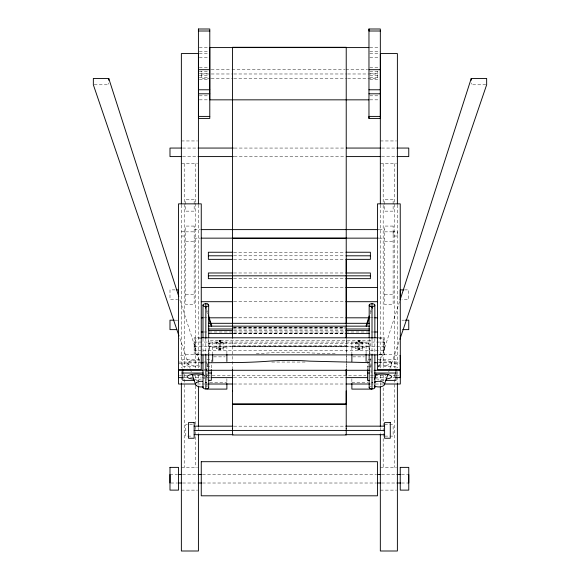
<?xml version="1.0" encoding="UTF-8"?>
<svg xmlns="http://www.w3.org/2000/svg" width="580" height="580" viewBox="0 0 580 580"><rect width="100%" height="100%" fill="white"/><g stroke="black" fill="none" stroke-linecap="round" stroke-linejoin="round"><path stroke-width="0.43" stroke-dasharray="2.9 2.17" d="M220.081 341.533L220.85 340.946L219.378 341.207L219.378 349.218L219.994 349.834L220.618 349.218L220.618 341.207L219.994 340.583L219.153 340.938L219.595 341.482L220.53 341.424M219.994 348.848C220.654 347.398 217.623 349.247 219.805 350.161C221.371 350.581 221.067 347.782 219.994 348.413M232.529 369.453L232.529 338.299M346.224 369.453L346.224 354.322M346.224 353.553L346.224 338.299M359.274 341.54L360.042 340.946L358.57 341.207L358.57 349.218L359.194 349.834L359.81 349.218L359.81 341.207L359.194 340.583L358.353 340.938L358.788 341.482L359.731 341.424M206.589 371.845L207.372 363.849M208.329 354.075L209.655 343.142L208.901 354.083M206.639 377.181L207.335 370.069M219.429 349.218L219.689 348.681L220.538 348.906C219.95 351.407 218.95 347.362 220.567 349.218M358.621 349.218L358.882 348.681L359.731 348.906C359.143 351.407 358.15 347.362 359.76 349.218M220.074 341.344L220.646 341.12L220.639 341.504C221.886 340.177 218.109 340.366 219.363 341.519L220.625 341.526C221.198 341.091 218.08 341.185 219.769 341.323M359.825 341.519C361.094 340.163 357.309 340.366 358.556 341.519M359.346 341.33L359.832 341.504C360.332 341.127 357.287 341.171 358.962 341.323M220.306 341.743L220.603 341.163M358.563 341.526L359.506 341.743L359.796 341.163M369.453 354.083L368.742 343.142L370.025 354.075M369.025 343.411L368.452 343.418M209.945 343.418L209.373 343.411M370.475 311.815L371.251 309.314M370.446 313.765L371.222 311.264M378.522 367.104L399.555 301.622M388.716 371.918L389.593 369.351M389.883 368.488L399.533 340.206M221.045 340.83L219.088 340.989M360.238 340.83L358.288 340.989M219.856 340.67L220.139 341.156L219.994 340.627M359.049 340.67L359.332 341.156L359.194 340.627M220.704 340.975L219.138 340.946L220.835 340.953M359.904 340.975L358.339 340.946L360.028 340.953M219.994 340.504L219.61 340.576L220.393 340.576L219.472 340.554M359.194 340.504L358.81 340.576L359.586 340.576L358.672 340.554M180.626 355.431L186.84 354.714L199.708 354.576M178.604 363.899L186.84 362.95L199.708 362.819M359.194 348.254C357.824 348.21 358.048 350.472 359.382 350.161C361.289 349.936 358.918 346.746 359.194 349.218M219.153 340.938L220.784 340.931L219.204 340.931L219.827 340.91M358.353 340.938L359.977 340.931L358.404 340.931L359.02 340.91M199.295 47.582L208.916 47.582M369.837 47.582L379.458 47.582M199.295 51.598L209.786 51.598M369.837 51.598L380.335 51.598M199.295 53.606L208.916 53.606M369.837 53.606L379.458 53.606M199.295 57.63L208.916 57.63M369.837 57.63L379.458 57.63M199.295 67.679L208.916 67.679M369.837 67.679L379.458 67.679M211.2 69.716L231.087 69.716M231.986 69.716L344.955 69.716M345.861 69.716L367.553 69.716M199.295 71.695L208.916 71.695M369.837 71.695L379.458 71.695M199.295 73.711L208.916 73.711M369.837 73.711L379.458 73.711M201.26 73.979L210.301 73.979M211.2 73.979L232.892 73.979M233.798 73.979L346.767 73.979M347.666 73.979L377.493 73.979M199.295 75.719L208.916 75.719M369.837 75.719L379.458 75.719M199.295 77.727L209.786 77.727M369.837 77.727L380.335 77.727M210.301 78.242L201.26 78.242L201.26 71.311M211.2 78.242L232.892 78.242M233.798 78.242L346.767 78.242M347.666 78.242L377.493 78.242L377.493 71.311M199.295 79.736L209.786 79.736M369.837 79.736L380.335 79.736M94.206 84.796L108.764 84.796L108.764 82.983M485.793 84.796L471.236 84.796L471.236 82.983M199.295 95.816L208.916 95.816M369.837 95.816L379.458 95.816M199.295 99.84L208.916 99.84M369.837 99.84L379.458 99.84M181.366 140.954L197.519 140.954M380.335 140.954L396.495 140.954M182.656 148.059L197.127 148.059M234.204 148.059L345.448 148.059M381.625 148.059L397.003 148.059M182.656 156.585L197.127 156.585M234.204 156.585L345.448 156.585M381.625 156.585L397.003 156.585M181.366 163.69L197.519 163.69M380.335 163.69L396.495 163.69M194.155 229.615L200.47 229.615M379.182 229.615L384.598 229.615M181.366 231.746L185.629 231.746M185.629 231.848L194.155 231.848M384.598 231.848L393.124 231.848M181.366 236.017L185.629 236.017M194.155 238.148L200.47 238.148M379.182 238.148L384.598 238.148M185.629 241.7L194.155 241.7M384.598 241.7L393.124 241.7M233.711 252.242L345.042 252.242M233.711 255.802L345.042 255.802M233.711 259.354L345.042 259.354M233.711 272.984L345.042 272.984M233.711 278.668L345.042 278.668M233.798 287.52L344.955 287.52M175.109 289.884L169.991 289.884L169.991 299.338L177.668 299.338M404.499 289.884L408.762 289.884L408.762 299.338L401.94 299.338M185.629 294.698L194.155 294.698M384.598 294.698L393.124 294.698M233.798 301.701L344.955 301.701M203.971 317.811L207.589 317.811M233.798 317.811L344.955 317.811M370.265 317.811L373.875 317.811M175.109 320.174L177.668 320.174M401.94 320.174L404.499 320.174M233.428 327.446L346.224 327.446M233.711 327.736L345.042 327.736M232.529 328.019L345.325 328.019M233.711 328.99L345.042 328.99M233.711 330.578L345.042 330.578M203.971 331.992L373.875 331.992M233.428 333.137L346.224 333.137M233.711 333.42L345.042 333.42M233.428 333.703L345.325 333.703M200.47 337.799L194.155 337.799L194.155 354.858L200.47 354.858M379.182 337.799L384.598 337.799L384.598 354.858L379.182 354.858M201.26 338.51L195.576 338.51L195.576 354.148L201.26 354.148M379.117 338.51L383.177 338.51L383.177 354.148L377.493 354.148M208.365 343.309L370.388 343.309M216.369 343.904L223.191 343.904M355.562 343.904L362.384 343.904M232.529 345.861L346.224 345.861M194.155 346.325L384.598 346.325M346.224 346.441L232.529 346.441L232.529 343.258M212.671 347.645L226.881 347.645M351.871 347.645L366.082 347.645M216.369 348.13L223.191 348.13M355.562 348.13L362.384 348.13M213.563 356.867L225.105 356.867M352.756 356.867L364.305 356.867M199.708 359.296L182.787 359.296L182.787 368.358M206.843 359.296L211.294 359.296L211.294 369.221M371.026 359.296L367.459 359.296L367.459 369.221M378.153 359.296L395.966 359.296L395.966 368.358M178.517 362.043L200.245 362.043M203.87 362.043L207.488 362.043M271.766 362.043L307.074 362.043M378.588 362.043L399.41 362.043M182.787 366.647L199.708 366.647M206.843 366.647L211.294 366.647M367.459 366.647L371.026 366.647M378.153 366.647L395.966 366.647M203.935 369.387L207.553 369.387M203.87 370.279L207.488 370.279M179.423 375.775L186.666 375.775M192.103 375.775L201.151 375.775M202.057 375.775L231.029 375.775M231.935 375.775L365.915 375.775M370.446 375.775L374.064 375.775M374.97 375.775L385.83 375.775M393.073 375.775L394.886 375.775M395.792 375.775L399.41 375.775M184.034 377.623L186.745 377.623M190.363 377.623L201.224 377.623M202.123 377.623L210.264 377.623M233.783 377.623L345.049 377.623M370.381 377.623L373.998 377.623M374.905 377.623L385.758 377.623M392.993 377.623L394.806 377.623M196.149 380.371L199.708 380.371M380.821 380.371L384.388 380.371M209.699 382.662L226.881 382.662M351.871 382.662L368.148 382.662M197.533 384.011L201.151 384.011M202.057 384.011L207.488 384.011M233.74 384.011L345.093 384.011M370.446 384.011L383.119 384.011M192.451 424.741L185.629 424.741L185.629 436.109L192.451 436.109M384.598 424.741L393.124 424.741L393.124 436.109L384.598 436.109M233.87 426.162L344.882 426.162M181.366 467.378L197.519 467.378M380.335 467.378L396.495 467.378M169.991 474.483L177.226 474.483M182.656 474.483L197.127 474.483M202.55 474.483L376.202 474.483M381.625 474.483L397.003 474.483M401.527 474.483L407.856 474.483M170.897 483.01L177.226 483.01M182.656 483.01L197.127 483.01M202.55 483.01L376.202 483.01M381.625 483.01L397.003 483.01M401.527 483.01L408.762 483.01M181.366 490.122L197.519 490.122M380.335 490.122L396.495 490.122M378.87 354.503L391.921 354.714L399.555 355.583M378.87 362.739L391.921 362.95L399.555 363.82M335.168 353.8L309.531 352.908A72.681 18.814 0 0 0 269.229 352.908L269.069 352.915A139.932 36.214 0 0 1 254.142 353.807M179.88 338.495L190.117 368.488M190.407 369.351L191.284 371.918M179.894 299.896L200.1 362.797M203.696 373.998L204.523 376.579M206.589 309.314L207.364 311.815M206.611 311.264L207.386 313.765M370.439 358.52L371.193 366.517M370.453 364.74L371.207 372.737M397.387 204.885L397.387 367.974M397.387 371.599L397.387 382.474M394.545 163.69L394.545 367.959M394.545 374.281L394.545 467.378M391.659 362.971L391.659 368.119M383.177 163.69L383.177 204.363M383.177 205.269L383.177 367.959M383.177 375.188L383.177 380.611M383.177 387.839L383.177 467.378M380.335 204.885L380.335 367.974M380.335 375.224L380.335 381.567M380.335 382.474L380.335 386.099M380.335 427.772L380.335 433.209M374.854 338.626L374.854 354.025M372.012 338.242L372.012 353.64M369.17 338.626L369.17 354.025M366.082 353.706L366.082 342.156L351.871 342.156L351.871 353.706M351.871 378.74L351.871 382.807M346.224 338.684L346.224 369.38M226.881 353.706L226.881 342.156L212.671 342.156L212.671 353.706M226.881 378.74L226.881 383.612M208.677 338.626L208.677 354.025M206.987 362.971L206.987 376.696M206.987 377.174L206.987 381.198M206.987 383.467L206.987 389.1M205.835 338.242L205.835 353.64M202.993 338.626L202.993 354.025M198.418 204.885L198.418 367.974M198.418 375.224L198.418 385.192M198.418 427.772L198.418 433.209M195.576 163.69L195.576 202.558M195.576 203.464L195.576 367.959M195.576 375.188L195.576 379.704M195.576 386.034L195.576 467.378M187.094 362.971L187.094 368.119M184.208 163.69L184.208 367.959M184.208 374.281L184.208 467.378M181.366 204.885L181.366 367.974M181.366 371.599L181.366 382.474M201.412 379.008A9.911 2.567 0 0 1 194.779 379.204M206.69 376.123A9.911 2.567 0 0 1 206.69 377.297M199.317 365.48A9.911 2.567 0 0 1 190.842 364.979A10.005 2.588 0 0 1 188.101 364.102A9.911 2.567 0 0 1 189.326 361.376M192.683 360.68A9.911 2.567 0 0 1 199.317 360.485M206.69 362.391A9.911 2.567 0 0 1 206.69 363.566M204.798 378.305A10.005 2.588 0 0 1 203.261 378.704M189.276 361.34A10.005 2.588 0 0 1 192.669 360.637M390.652 361.84A9.911 2.567 0 0 1 389.477 364.581A10.005 2.588 0 0 1 386.084 365.284M386.12 365.277A9.911 2.567 0 0 1 381.749 365.538A9.911 2.567 0 0 1 377.341 365.284M390.652 361.818A10.005 2.588 0 0 0 387.933 360.941A9.911 2.567 0 0 0 381.749 360.412A9.911 2.567 0 0 0 379.436 360.485M383.996 379.204A9.911 2.567 0 0 1 381.712 379.276A9.911 2.567 0 0 1 376.079 378.82M206.741 383.474A5.662 2.827 0.1 0 1 206.741 384.772M206.48 386.164A2.827 1.414 0 0 1 207.082 386.265M370.236 386.432A2.857 1.428 0 0 1 371.367 386.157M393.124 231.746L393.124 236.017L397.387 236.017L397.387 231.746L393.124 231.746M219.994 340.895L219.392 340.917L219.994 340.91M359.194 340.895L358.585 340.917L359.194 340.91M194.155 199.774L185.629 199.774L185.629 211.142L194.155 211.142L194.155 199.774M393.124 199.774L384.598 199.774L384.598 211.142L393.124 211.142L393.124 199.774M194.155 226.062L185.629 226.062L185.629 304.551L194.155 304.551L194.155 226.062M393.124 226.062L384.598 226.062L384.598 304.551L393.124 304.551L393.124 226.062M370.388 340.467L208.365 340.467L208.365 346.151L370.388 346.151L370.388 340.467M384.598 342.062L194.155 342.062L194.155 350.595L384.598 350.595L384.598 342.062M223.191 342.635L216.369 342.635L216.369 349.392L223.191 349.392L223.191 342.635M362.384 342.635L355.562 342.635L355.562 349.392L362.384 349.392L362.384 342.635"/><path stroke-width="0.87" d="M178.517 295.901L178.517 289.884L176.813 289.884M198.418 29L198.418 118.414L209.786 118.414L209.786 29L198.418 29L198.418 31.008L209.786 31.008M232.529 99.738L232.529 238.249L346.224 238.249L346.224 47.292L232.529 47.292L232.529 99.934M232.529 428.663L232.529 390.971M232.529 391.159L232.529 369.38M232.529 337.937L232.529 328.613M232.529 323.488L232.529 276.428M346.224 428.663L346.224 369.453M346.224 337.937L346.224 328.613M346.224 323.488L346.224 276.428M346.224 275.224L346.224 259.216M368.967 118.414L368.967 29L380.335 29L380.335 118.414L368.967 118.414L368.967 116.406L380.335 116.406M400.236 299.338L400.236 289.884L403.644 289.884M366.082 325.974L369.177 315.977M366.575 326.264L368.894 318.761M374.644 379.168L376.304 373.998M400.106 299.896L471.236 78.459L486.656 78.459L486.656 84.796L399.823 339.351M384.33 384.779L387.839 374.491M178.517 369.402L178.517 377.638M200.593 362.812L203.268 362.79M208.619 362.746L238.025 362.522A139.932 36.221 0 0 0 269.069 361.159L269.229 361.144A72.681 18.814 0 0 1 309.531 361.144L368.902 362.601M380.335 31.008L368.967 31.008L368.967 29M368.967 47.582L209.786 47.582L209.786 99.84L368.967 99.84M198.418 69.687L209.786 69.687M368.967 69.687L380.335 69.687M178.785 296.452L108.764 78.459L93.344 78.459L93.344 84.796L179.002 335.921M198.418 89.784L209.786 89.784M368.967 89.784L380.335 89.784M198.418 93.808L209.786 93.808M368.967 93.808L380.335 93.808M198.418 116.406L209.786 116.406M181.75 148.059L169.991 148.059L169.991 156.585L181.75 156.585M198.026 148.059L233.305 148.059M346.354 148.059L380.726 148.059M397.003 148.059L408.762 148.059L408.762 156.585L397.003 156.585M198.026 156.585L233.305 156.585M346.354 156.585L380.726 156.585M201.376 229.615L378.283 229.615M201.376 238.148L378.283 238.148M232.805 252.242L208.365 252.242L208.365 259.354L232.805 259.354M345.948 252.242L370.388 252.242L370.388 259.354L345.948 259.354M208.365 255.794L232.805 255.802M345.948 255.802L370.388 255.802M232.805 272.984L208.365 272.984L208.365 278.668L232.805 278.668M345.948 272.984L370.388 272.984L370.388 278.668L345.948 278.668M208.365 275.826L370.388 275.826M201.26 287.52L232.892 287.52M345.861 287.52L377.493 287.52M201.26 301.701L232.892 301.701M345.861 301.701L377.493 301.701M201.26 317.811L203.065 317.811M209.394 317.811L232.892 317.811M345.861 317.811L369.358 317.811M374.782 317.811L377.493 317.811M174.254 320.174L169.991 320.174L169.991 329.629L176.813 329.629M405.348 320.174L408.762 320.174L408.762 329.629L402.788 329.629M208.365 323.306L369.482 323.306M208.365 326.149L369.482 326.149M208.365 328.99L232.805 328.99M345.948 328.99L369.482 328.99M208.365 330.578L232.805 330.578M345.948 330.578L369.482 330.578M201.26 331.992L203.065 331.992M374.782 331.992L377.493 331.992M208.365 333.42L232.805 333.42M345.948 333.42L369.482 333.42M201.376 337.799L378.283 337.799M201.376 354.858L378.283 354.858M178.517 369.692L201.26 369.692L201.26 203.856L178.517 203.856L178.517 384.011L195.721 384.011M400.236 369.692L377.493 369.692L377.493 203.856L400.236 203.856L400.316 377.638M178.517 370.279L202.964 370.279M208.394 370.279L369.54 370.279M374.064 370.279L400.316 370.279M182.787 373.027L203.275 373.027M208.619 373.027L211.294 373.027M367.459 373.027L369.243 373.027M374.586 373.027L395.966 373.027M178.604 377.623L183.128 377.623M211.171 377.623L232.885 377.623M345.955 377.623L367.669 377.623M395.712 377.623L400.236 377.623M194.365 380.371L182.787 380.371L182.787 369.59M208.619 380.371L211.294 380.371L211.294 369.59M369.243 380.371L367.459 380.371L367.459 369.59M385.279 380.371L395.966 380.371L395.966 369.59M208.394 384.011L232.841 384.011M345.999 384.011L369.54 384.011M384.025 384.011L400.316 384.011L400.236 355.663M206.987 389.1L226.881 389.1L226.881 383.467M371.765 389.1L351.871 389.1L351.871 383.467M232.529 404.006L346.224 404.006M232.529 404.224L346.224 404.224L346.224 390.971M194.155 426.162L232.964 426.162M345.789 426.162L384.598 426.162M194.155 430.425L384.598 430.425M194.155 434.688L232.964 434.688M345.789 434.688L384.598 434.688M178.132 474.483L181.75 474.483M198.026 474.483L201.644 474.483M377.109 474.483L380.726 474.483M397.003 474.483L400.62 474.483M178.132 483.01L181.75 483.01M198.026 483.01L201.644 483.01M377.109 483.01L380.726 483.01M397.003 483.01L400.62 483.01M374.339 362.674L377.964 362.732M192.161 374.491L195.67 384.779M208.401 315.15L211.758 325.974M208.423 317.101L211.265 326.264M471.236 78.459L471.236 80.272M408.762 474.483L408.762 483.01M397.387 203.979L397.387 53.57L380.335 53.57L380.335 203.979M397.387 383.38L397.387 551L380.335 551L380.335 434.115M380.335 387.005L380.335 426.865M374.854 305.116L374.854 337.719M374.854 354.931L374.854 387.541M372.012 303.688L372.012 338.242M372.012 354.547L372.012 388.962M369.17 305.116L369.17 337.719M369.17 354.931L369.17 387.541M366.082 354.271L366.082 361.492M351.871 354.271L351.871 361.492M346.224 238.046L346.224 273.622M346.224 275.13L346.224 276.529M346.224 277.689L346.224 337.836M346.224 369.38L346.224 374.941M346.224 428.446L346.224 434.978L232.529 434.978L232.529 428.446M232.529 238.046L232.529 276.529M232.529 277.689L232.529 333.703M226.881 354.271L226.881 361.492M212.671 354.271L212.671 361.492M208.677 305.116L208.677 337.719M208.677 354.931L208.677 387.541M205.835 303.688L205.835 306.407M205.835 306.537L205.835 338.242M205.835 354.547L205.835 388.962M202.993 305.116L202.993 337.719M202.993 354.931L202.993 387.541M198.418 203.979L198.418 53.57L181.366 53.57L181.366 203.979M198.418 386.099L198.418 426.865M198.418 434.115L198.418 551L181.366 551L181.366 383.38M169.991 474.483L169.991 483.01M108.764 78.459L108.764 80.272M194.046 379.153A9.911 2.567 0 0 1 190.82 378.704A10.005 2.588 0 0 1 188.101 377.826A9.911 2.567 0 0 1 189.312 375.101A10.005 2.588 0 0 1 192.669 374.368A9.911 2.567 0 0 1 203.239 374.709M387.969 374.702A9.911 2.567 0 0 0 381.749 374.136A9.911 2.567 0 0 0 377.341 374.383A10.005 2.588 0 0 0 375.492 374.687M386.084 379.008A10.005 2.588 0 0 0 389.477 378.305A9.911 2.567 0 0 0 390.652 375.572A10.005 2.588 0 0 0 387.933 374.665M374.397 385.896A5.662 2.827 0 0 0 376.318 386.664A5.713 2.857 0 0 0 383.902 385.374A5.662 2.827 0 0 0 383.228 382.351A5.713 2.857 0 0 0 375.188 381.887M374.404 382.351A5.662 2.827 0 0 1 375.282 381.915M202.507 386.889A5.662 2.835 0 0 1 196.127 385.388M196.801 382.358A5.662 2.835 0 0 1 202.507 381.379M196.098 385.374A5.662 2.827 0 0 1 196.772 382.351M207.618 304.014A2.827 1.414 0 0 0 203.638 304.232A2.857 1.428 0 0 0 203.254 305.74A2.827 1.414 0 0 0 207.089 306.385A2.857 1.428 0 0 0 208.046 306.001A2.827 1.414 0 0 0 208.387 304.493A2.857 1.428 0 0 0 207.611 303.993M208.597 387.223A2.827 1.414 0 0 1 208.046 388.433A2.857 1.428 0 0 1 207.082 388.817A2.827 1.414 0 0 1 203.305 388.172A2.857 1.428 0 0 1 203.254 386.911M374.23 386.657A2.827 1.414 0 0 1 372.65 388.926A2.827 1.414 0 0 1 369.264 387.223M169.991 467.378L169.991 490.122L178.517 490.122L178.517 467.378L169.991 467.378M201.26 461.695L201.26 495.806L377.493 495.806L377.493 461.695L201.26 461.695M400.236 467.378L400.236 490.122L408.762 490.122L408.762 467.378L400.236 467.378M205.581 307.654L206.074 307.929L205.581 307.654M371.765 307.646L372.259 307.937L371.765 307.646M372.164 382.372L372.657 382.64L372.164 382.372M205.588 382.372L206.081 382.648L205.588 382.372M194.155 422.61L188.471 422.61L188.471 438.248L194.155 438.248L194.155 422.61M390.282 422.61L384.598 422.61L384.598 438.248L390.282 438.248L390.282 422.61M370.083 306.146A2.827 1.414 0 0 0 374.774 305.435A2.827 1.414 0 0 0 371.207 303.76A2.827 1.414 0 0 0 370.083 306.146"/></g></svg>
